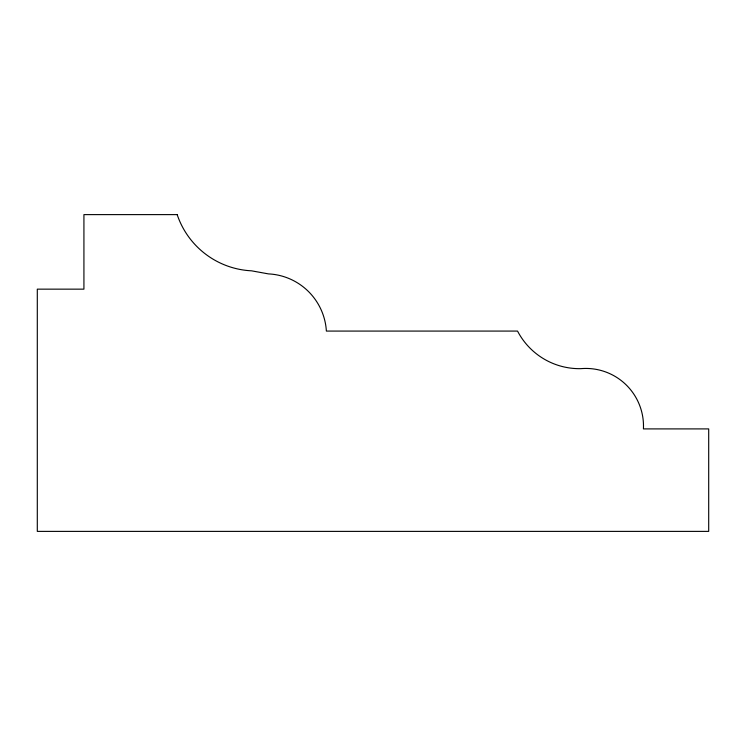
<?xml version="1.0" encoding="UTF-8"?>
<svg xmlns="http://www.w3.org/2000/svg" width="746" height="746" viewBox="0 0 746 746"><rect width="100%" height="100%" fill="white"/><g stroke="black" fill="none" stroke-linecap="round" stroke-linejoin="round"><path stroke-width="1.12" d="M177.175 214.615L83.925 214.615L83.925 289.15L37.3 289.15L37.3 531.385L708.7 531.385L708.7 428.903L643.425 428.903A57.647 57.647 0 0 0 580.836 368.655A69.76 69.76 0 0 1 517.538 331.075L326.375 331.075A60.967 60.967 0 0 0 268.448 273.894L251.495 270.817A82.657 82.657 0 0 1 177.175 214.615"/></g></svg>
